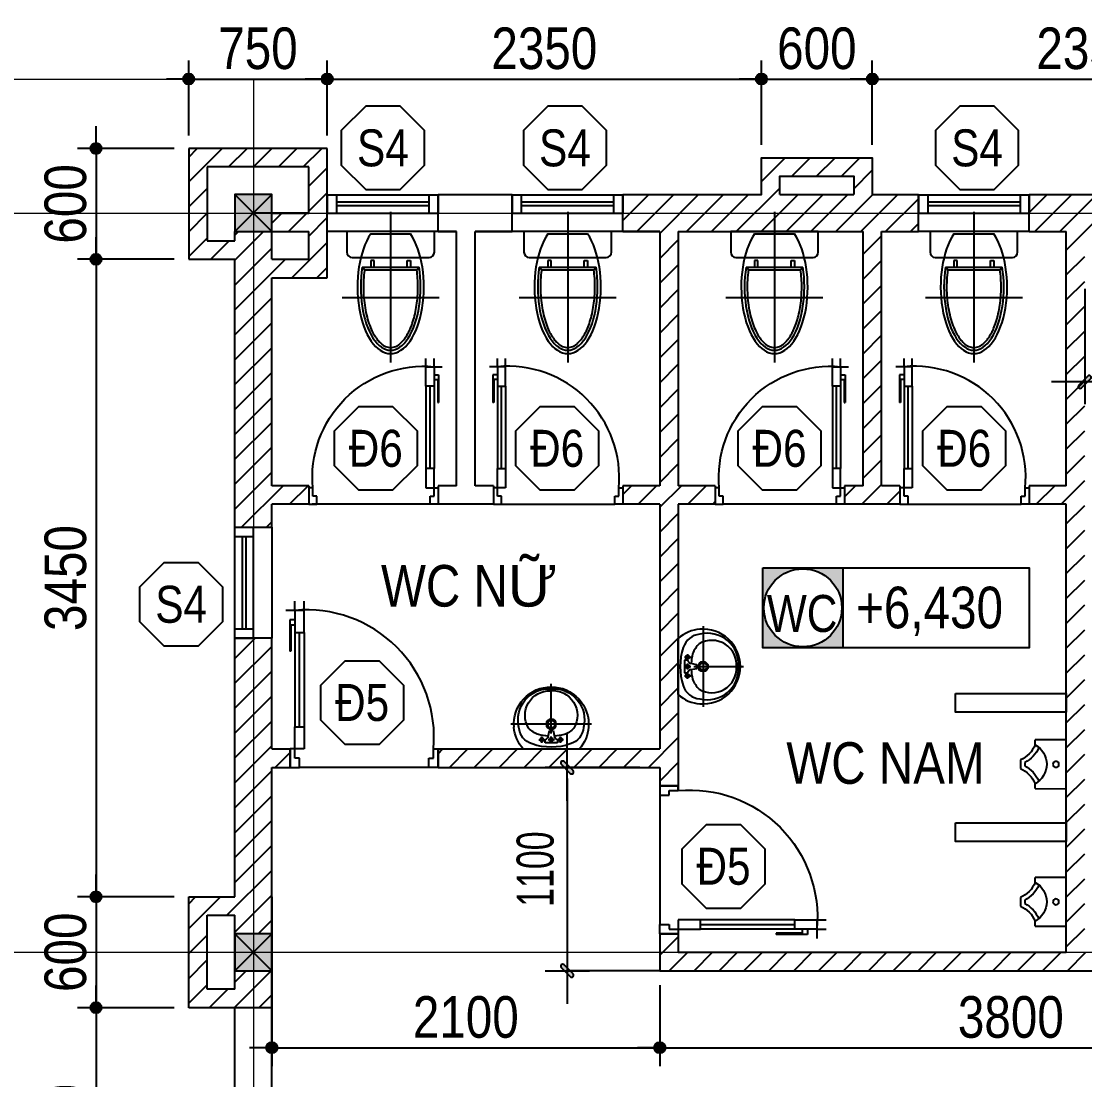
# Model space of a CAD drawing. Header units: millimetres. Extents: x 2916 to 42961, y 1553 to 20294.
# Drawn here: x 6388 to 12144, y 14566 to 20294 of the extents above; entities that cross this region are included whole.
import ezdxf
from ezdxf.enums import TextEntityAlignment as Align

# ---------------------------------------------------------------- set-up
doc = ezdxf.new("R2010")
doc.units = ezdxf.units.MM
doc.linetypes.add('ACAD_ISO10W100', pattern=[18, 12, -3, 0, -3])
for name, color, linetype in [('009', 251, 'Continuous'), ('DIM', 1, 'Continuous'), ('DOOR', 20, 'Continuous'), ('FURN2', 40, 'Continuous'), ('HACTH', 8, 'Continuous'), ('MEDIUM', 2, 'Continuous'), ('TAGS', 60, 'Continuous'), ('TEXT', 7, 'Continuous'), ('TUONG', 131, 'Continuous'), ('vat dung', 44, 'Continuous'), ('WALL', 4, 'Continuous')]:
    doc.layers.add(name, color=color, linetype=linetype)
for name, color, linetype, lineweight in [('16.VATDUNG', 153, 'Continuous', 9), ('NET-THAY', 2, 'Continuous', 13), ('TRUC', 24, 'Continuous', 0)]:
    doc.layers.add(name, color=color, linetype=linetype, lineweight=lineweight)
doc.styles.add('1', font='', dxfattribs={"height": 250})
doc.styles.add('HEL-CONDENSE', font='')
doc.styles.add('KICHTHUOC', font='', dxfattribs={"width": 0.8})
doc.styles.add('VNI-HELVE-CONDENSEN', font='')
doc.styles.get('1').set_extended_font_data('VNI-Helve-Condense')
doc.styles.get('HEL-CONDENSE').set_extended_font_data('VNI-Helve-Condense')
doc.styles.get('KICHTHUOC').set_extended_font_data('VNI-Helve-Condense')
doc.styles.get('VNI-HELVE-CONDENSEN').set_extended_font_data('VNI-Helve-Condense')
doc.dimstyles.new('1-100', dxfattribs={"dimtxt": 200, "dimasz": 60, "dimexe": 0, "dimexo": 0, "dimgap": 70, "dimtad": 1, "dimtoh": 1, "dimdec": 0, "dimzin": 9, "dimdsep": 46, "dimtxsty": 'KICHTHUOC', "dimblk": 'KTHUOC', "dimcen": 15, "dimdle": 150, "dimclrd": 256, "dimclre": 256, "dimclrt": 7, "dimadec": 0, "dimazin": 0, "dimtfac": 1, "dimtdec": 0, "dimtix": 1, "dimtmove": 2, "dimatfit": 3, "dimfxl": 1, "dimtolj": 1, "dimtzin": 1, "dimarcsym": 0})
doc.dimstyles.new('D100', dxfattribs={"dimtxt": 225, "dimasz": 1.2, "dimexe": 100, "dimexo": 0, "dimgap": 50, "dimtad": 1, "dimdec": 0, "dimzin": 13, "dimdsep": 46, "dimtxsty": 'HEL-CONDENSE', "dimblk": 'D50', "dimcen": 0, "dimclrd": 1, "dimclre": 1, "dimclrt": 7, "dimadec": 0, "dimazin": 0, "dimtfac": 1, "dimtdec": 0, "dimtmove": 0, "dimatfit": 3, "dimldrblk": 'D50', "dimfxl": 1, "dimtolj": 1, "dimtzin": 13, "dimarcsym": 0})
pattern_1 = [(45, (-1295360.8, -325890.68), (-67.351921, 67.351921), [])]

# ---------------------------------------------------------------- blocks, each defined once
blk = doc.blocks.new('A$C24795F3F')
at = {"layer": 'DOOR'}
for p, q in [((25, 850), (25, 900)), ((75, 850), (75, 900)), ((25, 850), (-25, 850)), ((75, 850), (25, 850)), ((25, 850), (25, 730)), ((75, 730), (75, 850)), ((25, 799.1), (-3.3, 799.1)), ((-3.3, 799.1), (-3.3, 629.5)), ((25, 770.9), (2.4, 770.9)), ((2.4, 770.9), (2.4, 629.5)), ((25, 799.1), (25, 770.9)), ((25, 752.9), (25, 220)), ((25, 730), (75, 730)), ((75, 730), (75, 220)), ((2.4, 629.5), (-3.3, 629.5)), ((25, 220), (75, 220)), ((25, 100), (25, 220)), ((75, 220), (75, 100)), ((25, 100), (0, 100)), ((0, 100), (0, 0)), ((75, 100), (25, 100)), ((25, 50), (25, 100)), ((775, 50), (775, 100)), ((775, 100), (800, 100)), ((800, 100), (800, 0)), ((0, 0), (50, 0)), ((50, 50), (25, 50)), ((50, 0), (50, 50)), ((750, 0), (750, 50)), ((750, 50), (775, 50)), ((800, 0), (750, 0))]:
    blk.add_line(p, q, dxfattribs=at)
at = {"layer": 'DOOR', "color": 8}
blk.add_line((50, 220), (50, 730), dxfattribs=at)
blk.add_arc((88.6, 163.6), 689.3, 354.70533, 95.29467, dxfattribs=at)
blk = doc.blocks.new('xibet')
at = {"layer": 'vat dung'}
for p, q in [((0, 107.8), (0, -707.8)), ((236.7, 0), (-236.7, 0)), ((-236.7, 0), (-236.7, -112)), ((236.7, -112), (236.7, 0)), ((-108, -12.1), (108, -12.1)), ((-208.7, -140), (208.7, -140)), ((-90, -156.1), (-108, -156.1)), ((-108, -156.1), (-108, -192.1)), ((-90, -192.1), (-90, -156.1)), ((90, -192.1), (90, -156.1)), ((90, -156.1), (108, -156.1)), ((108, -156.1), (108, -192.1)), ((-153.7, -192.1), (153.7, -192.1)), ((-141.3, -206.5), (-153.7, -192.1)), ((-141.3, -206.5), (141.3, -206.5)), ((141.3, -206.5), (153.7, -192.1)), ((262.5, -357.8), (-262.5, -357.8))]:
    blk.add_line(p, q, dxfattribs=at)
for centre, start, end in [((-208.7, -112), 180, 270), ((208.7, -112), 270, 0)]:
    blk.add_arc(centre, 28, start, end, dxfattribs=at)
for major_axis, ratio, start_param, end_param in [((0, -360), 0.5, 3.785094, 8.781277), ((0, -342), 0.473683, 4.391089, 8.175258)]:
    blk.add_ellipse((0, -300.1), major_axis=major_axis, ratio=ratio, start_param=start_param, end_param=end_param, dxfattribs=at)
blk.add_open_spline([(-141.3, -206.5), (-142, -211.4), (-142.6, -216.4), (-145.2, -239.3), (-146.6, -257.6), (-147.8, -294.4), (-147.7, -313), (-146.1, -349.7), (-144.6, -367.9), (-140.1, -403.5), (-137.2, -420.9), (-130, -454.4), (-125.8, -470.5), (-116.2, -500.9), (-110.8, -515.2), (-100.2, -539.1), (-95.1, -549.1), (-84.4, -567.4), (-78.8, -575.7), (-67.3, -590.6), (-61.3, -597.1), (-50.7, -607), (-46, -610.7), (-36.7, -617), (-32, -619.6), (-22.7, -623.7), (-18.1, -625.2), (-8.9, -627.2), (-4.3, -627.7), (4.8, -627.7), (9.3, -627.2), (18.5, -625.1), (23.1, -623.6), (32.4, -619.4), (37.1, -616.8), (46.5, -610.4), (51.1, -606.6), (60.4, -597.9), (65, -593), (74, -582.1), (78.4, -576.1), (87, -563.1), (91.1, -556), (99.1, -541), (102.9, -533), (111.7, -512.7), (116.4, -500), (125, -473.1), (128.8, -458.9), (135.5, -429.5), (138.3, -414.3), (142.9, -383.1), (144.6, -367.1), (146.9, -334.7), (147.6, -318.4), (147.6, -285.6), (147.1, -269.2), (145, -237.3), (143.4, -221.7), (141.3, -206.5)], degree=3, knots=[4.429174, 4.429174, 4.429174, 4.429174, 4.475363, 4.475363, 4.640536, 4.640536, 4.80571, 4.80571, 4.970884, 4.970884, 5.136057, 5.136057, 5.301231, 5.301231, 5.466404, 5.466404, 5.600725, 5.600725, 5.735045, 5.735045, 5.869365, 5.869365, 5.973209, 5.973209, 6.077053, 6.077053, 6.180898, 6.180898, 6.284742, 6.284742, 6.388586, 6.388586, 6.49243, 6.49243, 6.596275, 6.596275, 6.700119, 6.700119, 6.803963, 6.803963, 6.907807, 6.907807, 7.011652, 7.011652, 7.115496, 7.115496, 7.262062, 7.262062, 7.408627, 7.408627, 7.555193, 7.555193, 7.701759, 7.701759, 7.848324, 7.848324, 7.99489, 7.99489, 8.137175, 8.137175, 8.137175, 8.137175], dxfattribs=at)
blk = doc.blocks.new('A$C20DD2EF5')
at = {"layer": 'vat dung'}
for p, q in [((211.6, 265.4), (-166.4, 265.4)), ((-40.4, 223.4), (-40.4, 181.4)), ((-19.4, 202.4), (-19.4, 223.4)), ((-19.4, 223.4), (64.6, 223.4)), ((22.6, 223.4), (22.6, 181.4)), ((64.6, 223.4), (64.6, 202.4)), ((85.6, 223.4), (85.6, 181.4)), ((-61.4, 202.4), (-19.4, 202.4)), ((1.6, 202.4), (43.6, 202.4)), ((10, 139.4), (1.6, 181.4)), ((22.6, 160.4), (22.6, -175.6)), ((43.6, 181.4), (35.2, 139.4)), ((106.5, 202.4), (64.6, 202.4)), ((-250.4, 97.4), (295.6, 97.4)), ((35.2, 139.4), (10, 139.4))]:
    blk.add_line(p, q, dxfattribs=at)
at = {"layer": 'vat dung', "extrusion": (0, 0, -1)}
for centre, major_axis, start_param, end_param in [((7.9, 103.7), (0.1, 237.8), -1.50917, -0.823122), ((-67.7, 108.7), (0, 128.6), -1.484237, -0.303174), ((22.6, -144.1), (0, 396.9), -0.329879, 0.329746), ((118.6, 113.4), (0.2, 122.4), 0.266585, 1.518076), ((37.3, 103.7), (-0.1, 237.8), 0.823103, 1.509151), ((0, 0), (127.4, 127.4), 4.682819, 5.134941), ((22.6, -182.7), (-255.7, 255.7), 0.543834, 0.728979), ((-40.4, 202.4), (8.91, 8.91), 0.785398, 7.068583), ((-26, 174.9), (20, 20), -0.552303, 0.552303), ((22.6, 202.4), (-8.91, 8.91), 2.356194490192184, 8.639379797371769), ((22.6, -182.7), (255.7, 255.7), -0.728979, -0.543834), ((74.1, 171.8), (-22.7, 22.7), 5.801665, 6.764705), ((85.6, 202.4), (8.91, 8.91), 0.785398, 7.068583), ((45.1, 0), (127.4, 127.4), -0.422552, 0.02957), ((21.2, 97), (0, 251.5), 3.136126, 4.797769), ((8.4, 68.2), (0, 210.6), 3.074642, 4.960285), ((13, 38.2), (0, 167.6), 3.055003, 5.246977), ((22.6, 97.4), (23.8, 23.8), 0.785398, 7.068583), ((22.6, 97.4), (-17.8, 17.8), 2.356194490192299, 8.639379797371884), ((36.7, 68.2), (0, 210.6), 1.323748, 3.208662), ((23.9, 97), (0, 251.5), 1.485485, 3.147128), ((32.7, 38.2), (0, 167), 1.033776, 3.172765)]:
    blk.add_ellipse(centre, major_axis=major_axis, ratio=1, start_param=start_param, end_param=end_param, dxfattribs=at)
blk = doc.blocks.new('A$C11573478')
at = {"layer": 'DOOR'}
for p, q in [((-716.3, 109.8), (-716.3, 209.8)), ((-716.3, 209.8), (-116.3, 209.8)), ((-666.3, 109.8), (-666.3, 209.8)), ((-166.3, 109.8), (-166.3, 209.8)), ((-116.3, 109.8), (-116.3, 209.8)), ((-716.3, 109.8), (-116.3, 109.8))]:
    blk.add_line(p, q, dxfattribs=at)
at = {"layer": 'DOOR', "color": 251}
for p, q in [((-166.3, 169.8), (-666.3, 169.8)), ((-166.3, 149.8), (-666.3, 149.8))]:
    blk.add_line(p, q, dxfattribs=at)
blk = doc.blocks.new('KH-CUADI')
at = {"layer": 'TAGS'}
blk.add_lwpolyline([(-124.3, 300), (-300, 124.3), (-300, -124.3), (-124.3, -300), (124.3, -300), (300, -124.3), (300, 124.3), (124.3, 300)], close=True, dxfattribs=at)
at = {"layer": 'TAGS', "style": 'VNI-HELVE-CONDENSEN'}
blk.add_attdef('D', text='', height=300, dxfattribs=at).set_placement((0, 0), align=Align.MIDDLE)
blk = doc.blocks.new('A$C225A2996')
at = {"layer": 'WALL'}
blk.add_hatch(color=4, dxfattribs=at).paths.add_polyline_path([(531.4, 81.6), (731.4, 81.6), (731.4, 281.6), (531.4, 281.6)])
at = {"layer": 'WALL', "color": 4}
for p, q in [((531.4, 281.6), (731.4, 81.6)), ((531.4, 81.6), (731.4, 281.6))]:
    blk.add_line(p, q, dxfattribs=at)
blk.add_lwpolyline([(531.4, 81.6), (731.4, 81.6), (731.4, 281.6), (531.4, 281.6)], close=True, dxfattribs=at)
blk = doc.blocks.new('FSD')
at = {"layer": 'vat dung'}
for p, q in [((2608519.3, -978698.5), (2608729.3, -978698.5)), ((2608519.3, -978698.5), (2608519.3, -978731.9)), ((2608729.3, -978698.5), (2608729.3, -979028.5)), ((2608419.3, -978892.9), (2608419.3, -978834.1)), ((2608449.3, -978874.1), (2608449.3, -978852.8)), ((2608519.3, -978995), (2608519.3, -979028.5)), ((2608729.3, -979028.5), (2608519.3, -979028.5))]:
    blk.add_line(p, q, dxfattribs=at)
blk.add_circle((2608660, -978863.5), 20, dxfattribs=at)
for centre, radius, start, end in [((2608345.4, -978661.7), 187.5, 293.20118, 337.99756), ((2608345.4, -978661.7), 217.5, 298.52455, 336.27693), ((2608448.1, -978863.5), 149.6, 298.45297, 61.54703), ((2608345.4, -979065.2), 187.5, 22.00244, 66.79882), ((2608345.4, -979065.2), 217.5, 23.72307, 61.47545)]:
    blk.add_arc(centre, radius, start, end, dxfattribs=at)
blk = doc.blocks.new('D50')
at = {"layer": 'DIM'}
blk.add_hatch(color=256, dxfattribs=at).paths.add_polyline_path([(25, 0, 1), (-25, 0, 1)])
blk.add_line((25, 0), (100, 0), dxfattribs=at)
blk.add_circle((0, 0), 25, dxfattribs=at)
blk = doc.blocks.new('*D336')
at = {"layer": 'DEFPOINTS', "color": 0, "linetype": 'Continuous', "transparency": 16777216}
for p in [(7744.4, 15078), (9844.4, 15078), (9844.4, 14738.8)]:
    blk.add_point(p, dxfattribs=at)
at = {"layer": 'DIM', "color": 1, "linetype": 'Continuous', "lineweight": -2, "transparency": 16777216}
for p, q in [((7744.4, 15078), (7744.4, 14638.8)), ((9844.4, 15078), (9844.4, 14638.8)), ((7745.6, 14738.8), (9843.2, 14738.8))]:
    blk.add_line(p, q, dxfattribs=at)
at = {"layer": 'DIM', "color": 1, "linetype": 'Continuous', "lineweight": -2, "transparency": 16777216, "xscale": 1.199999999999999, "yscale": 1.199999999999999, "zscale": 1.199999999999999, "rotation": 180}
blk.add_blockref('D50', (7744.4, 14738.8), dxfattribs=at)
at = {"layer": 'DIM', "color": 1, "linetype": 'Continuous', "lineweight": -2, "transparency": 16777216, "xscale": 1.199999999999999, "yscale": 1.199999999999999, "zscale": 1.199999999999999}
blk.add_blockref('D50', (9844.4, 14738.8), dxfattribs=at)
at = {"layer": 'DIM', "color": 7, "linetype": 'Continuous', "transparency": 16777216, "insert": (8794.4, 14903.7), "char_height": 225, "attachment_point": 5, "style": 'HEL-CONDENSE'}
blk.add_mtext('\\A1;2100', dxfattribs=at)
blk = doc.blocks.new('*D337')
at = {"layer": 'DEFPOINTS', "color": 0, "linetype": 'Continuous', "transparency": 16777216}
for p in [(9844.4, 15078), (13644.4, 15078), (13644.4, 14738.8)]:
    blk.add_point(p, dxfattribs=at)
at = {"layer": 'DIM', "color": 1, "linetype": 'Continuous', "lineweight": -2, "transparency": 16777216}
for p, q in [((9844.4, 15078), (9844.4, 14638.8)), ((13644.4, 15078), (13644.4, 14638.8)), ((9845.6, 14738.8), (13643.2, 14738.8))]:
    blk.add_line(p, q, dxfattribs=at)
at = {"layer": 'DIM', "color": 1, "linetype": 'Continuous', "lineweight": -2, "transparency": 16777216, "xscale": 1.199999999999999, "yscale": 1.199999999999999, "zscale": 1.199999999999999, "rotation": 180}
blk.add_blockref('D50', (9844.4, 14738.8), dxfattribs=at)
at = {"layer": 'DIM', "color": 1, "linetype": 'Continuous', "lineweight": -2, "transparency": 16777216, "xscale": 1.199999999999999, "yscale": 1.199999999999999, "zscale": 1.199999999999999}
blk.add_blockref('D50', (13644.4, 14738.8), dxfattribs=at)
at = {"layer": 'DIM', "color": 7, "linetype": 'Continuous', "transparency": 16777216, "insert": (11744.4, 14903.7), "char_height": 225, "attachment_point": 5, "style": 'HEL-CONDENSE'}
blk.add_mtext('\\A1;3800', dxfattribs=at)
blk = doc.blocks.new('*D356')
at = {"layer": 'DEFPOINTS', "color": 0, "transparency": 16777216}
for p in [(7216.6, 19605.5), (6793.1, 19005.5), (7216.6, 19005.5)]:
    blk.add_point(p, dxfattribs=at)
at = {"layer": 'DIM', "color": 1, "lineweight": -2, "transparency": 16777216}
for p, q in [((7216.6, 19605.5), (6693.1, 19605.5)), ((6793.1, 19604.3), (6793.1, 19006.7)), ((7216.6, 19005.5), (6693.1, 19005.5))]:
    blk.add_line(p, q, dxfattribs=at)
at = {"layer": 'DIM', "color": 1, "lineweight": -2, "transparency": 16777216, "xscale": 1.199999999999999, "yscale": 1.199999999999999, "zscale": 1.199999999999999}
for p, rotation in [((6793.1, 19605.5), 90), ((6793.1, 19005.5), 270)]:
    blk.add_blockref('D50', p, dxfattribs=dict(at, rotation=rotation))
at = {"layer": 'DIM', "color": 7, "transparency": 16777216, "insert": (6628.2, 19305.5), "char_height": 225, "attachment_point": 5, "rotation": 90, "style": 'HEL-CONDENSE'}
blk.add_mtext('\\A1;600', dxfattribs=at)
blk = doc.blocks.new('*D357')
at = {"layer": 'DEFPOINTS', "color": 0, "transparency": 16777216}
for p in [(7216.6, 19005.5), (6793.1, 15555.5), (7216.6, 15555.5)]:
    blk.add_point(p, dxfattribs=at)
at = {"layer": 'DIM', "color": 1, "lineweight": -2, "transparency": 16777216}
for p, q in [((7216.6, 19005.5), (6693.1, 19005.5)), ((6793.1, 19004.3), (6793.1, 15556.7)), ((7216.6, 15555.5), (6693.1, 15555.5))]:
    blk.add_line(p, q, dxfattribs=at)
at = {"layer": 'DIM', "color": 1, "lineweight": -2, "transparency": 16777216, "xscale": 1.199999999999999, "yscale": 1.199999999999999, "zscale": 1.199999999999999}
for p, rotation in [((6793.1, 19005.5), 90), ((6793.1, 15555.5), 270)]:
    blk.add_blockref('D50', p, dxfattribs=dict(at, rotation=rotation))
at = {"layer": 'DIM', "color": 7, "transparency": 16777216, "insert": (6628.2, 17280.5), "char_height": 225, "attachment_point": 5, "rotation": 90, "style": 'HEL-CONDENSE'}
blk.add_mtext('\\A1;3450', dxfattribs=at)
blk = doc.blocks.new('*D358')
at = {"layer": 'DEFPOINTS', "color": 0, "transparency": 16777216}
for p in [(7216.6, 15555.5), (6793.1, 14955.5), (7216.6, 14955.5)]:
    blk.add_point(p, dxfattribs=at)
at = {"layer": 'DIM', "color": 1, "lineweight": -2, "transparency": 16777216}
for p, q in [((7216.6, 15555.5), (6693.1, 15555.5)), ((6793.1, 15554.3), (6793.1, 14956.7)), ((7216.6, 14955.5), (6693.1, 14955.5))]:
    blk.add_line(p, q, dxfattribs=at)
at = {"layer": 'DIM', "color": 1, "lineweight": -2, "transparency": 16777216, "xscale": 1.199999999999999, "yscale": 1.199999999999999, "zscale": 1.199999999999999}
for p, rotation in [((6793.1, 15555.5), 90), ((6793.1, 14955.5), 270)]:
    blk.add_blockref('D50', p, dxfattribs=dict(at, rotation=rotation))
at = {"layer": 'DIM', "color": 7, "transparency": 16777216, "insert": (6628.2, 15255.5), "char_height": 225, "attachment_point": 5, "rotation": 90, "style": 'HEL-CONDENSE'}
blk.add_mtext('\\A1;600', dxfattribs=at)
blk = doc.blocks.new('*D359')
at = {"layer": 'DEFPOINTS', "color": 0, "transparency": 16777216}
for p in [(7216.6, 14955.5), (6793.1, 13555.5), (7225.8, 13555.5)]:
    blk.add_point(p, dxfattribs=at)
at = {"layer": 'DIM', "color": 1, "lineweight": -2, "transparency": 16777216}
for p, q in [((7216.6, 14955.5), (6693.1, 14955.5)), ((6793.1, 14954.3), (6793.1, 13556.7)), ((7225.8, 13555.5), (6693.1, 13555.5))]:
    blk.add_line(p, q, dxfattribs=at)
at = {"layer": 'DIM', "color": 1, "lineweight": -2, "transparency": 16777216, "xscale": 1.199999999999999, "yscale": 1.199999999999999, "zscale": 1.199999999999999}
for p, rotation in [((6793.1, 14955.5), 90), ((6793.1, 13555.5), 270)]:
    blk.add_blockref('D50', p, dxfattribs=dict(at, rotation=rotation))
at = {"layer": 'DIM', "color": 7, "transparency": 16777216, "insert": (6628.2, 14255.5), "char_height": 225, "attachment_point": 5, "rotation": 90, "style": 'HEL-CONDENSE'}
blk.add_mtext('\\A1;1400', dxfattribs=at)
blk = doc.blocks.new('*D369')
at = {"layer": 'DEFPOINTS', "color": 0, "transparency": 16777216}
for p in [(8044.4, 19981.3), (7294.4, 19675.9), (8044.4, 19675.9)]:
    blk.add_point(p, dxfattribs=at)
at = {"layer": 'DIM', "color": 1, "lineweight": -2, "transparency": 16777216}
for p, q in [((7294.4, 19675.9), (7294.4, 20081.3)), ((8044.4, 19675.9), (8044.4, 20081.3)), ((7295.6, 19981.3), (8043.2, 19981.3))]:
    blk.add_line(p, q, dxfattribs=at)
at = {"layer": 'DIM', "color": 1, "lineweight": -2, "transparency": 16777216, "xscale": 1.199999999999999, "yscale": 1.199999999999999, "zscale": 1.199999999999999, "rotation": 180}
blk.add_blockref('D50', (7294.4, 19981.3), dxfattribs=at)
at = {"layer": 'DIM', "color": 1, "lineweight": -2, "transparency": 16777216, "xscale": 1.199999999999999, "yscale": 1.199999999999999, "zscale": 1.199999999999999}
blk.add_blockref('D50', (8044.4, 19981.3), dxfattribs=at)
at = {"layer": 'DIM', "color": 7, "transparency": 16777216, "insert": (7669.4, 20146.2), "char_height": 225, "attachment_point": 5, "style": 'HEL-CONDENSE'}
blk.add_mtext('\\A1;750', dxfattribs=at)
blk = doc.blocks.new('*D370')
at = {"layer": 'DEFPOINTS', "color": 0, "transparency": 16777216}
for p in [(10394.4, 19981.3), (8044.4, 19675.9), (10394.4, 19625.9)]:
    blk.add_point(p, dxfattribs=at)
at = {"layer": 'DIM', "color": 1, "lineweight": -2, "transparency": 16777216}
for p, q in [((8044.4, 19675.9), (8044.4, 20081.3)), ((10394.4, 19625.9), (10394.4, 20081.3)), ((8045.6, 19981.3), (10393.2, 19981.3))]:
    blk.add_line(p, q, dxfattribs=at)
at = {"layer": 'DIM', "color": 1, "lineweight": -2, "transparency": 16777216, "xscale": 1.199999999999999, "yscale": 1.199999999999999, "zscale": 1.199999999999999, "rotation": 180}
blk.add_blockref('D50', (8044.4, 19981.3), dxfattribs=at)
at = {"layer": 'DIM', "color": 1, "lineweight": -2, "transparency": 16777216, "xscale": 1.199999999999999, "yscale": 1.199999999999999, "zscale": 1.199999999999999}
blk.add_blockref('D50', (10394.4, 19981.3), dxfattribs=at)
at = {"layer": 'DIM', "color": 7, "transparency": 16777216, "insert": (9219.4, 20146.2), "char_height": 225, "attachment_point": 5, "style": 'HEL-CONDENSE'}
blk.add_mtext('\\A1;2350', dxfattribs=at)
blk = doc.blocks.new('*D371')
at = {"layer": 'DEFPOINTS', "color": 0, "transparency": 16777216}
for p in [(10994.4, 19981.3), (10394.4, 19625.9), (10994.4, 19625.9)]:
    blk.add_point(p, dxfattribs=at)
at = {"layer": 'DIM', "color": 1, "lineweight": -2, "transparency": 16777216}
for p, q in [((10394.4, 19625.9), (10394.4, 20081.3)), ((10994.4, 19625.9), (10994.4, 20081.3)), ((10395.6, 19981.3), (10993.2, 19981.3))]:
    blk.add_line(p, q, dxfattribs=at)
at = {"layer": 'DIM', "color": 1, "lineweight": -2, "transparency": 16777216, "xscale": 1.199999999999999, "yscale": 1.199999999999999, "zscale": 1.199999999999999, "rotation": 180}
blk.add_blockref('D50', (10394.4, 19981.3), dxfattribs=at)
at = {"layer": 'DIM', "color": 1, "lineweight": -2, "transparency": 16777216, "xscale": 1.199999999999999, "yscale": 1.199999999999999, "zscale": 1.199999999999999}
blk.add_blockref('D50', (10994.4, 19981.3), dxfattribs=at)
at = {"layer": 'DIM', "color": 7, "transparency": 16777216, "insert": (10694.4, 20146.2), "char_height": 225, "attachment_point": 5, "style": 'HEL-CONDENSE'}
blk.add_mtext('\\A1;600', dxfattribs=at)
blk = doc.blocks.new('*D372')
at = {"layer": 'DEFPOINTS', "color": 0, "transparency": 16777216}
for p in [(13344.4, 19981.3), (10994.4, 19625.9), (13344.4, 19625.9)]:
    blk.add_point(p, dxfattribs=at)
at = {"layer": 'DIM', "color": 1, "lineweight": -2, "transparency": 16777216}
for p, q in [((10994.4, 19625.9), (10994.4, 20081.3)), ((13344.4, 19625.9), (13344.4, 20081.3)), ((10995.6, 19981.3), (13343.2, 19981.3))]:
    blk.add_line(p, q, dxfattribs=at)
at = {"layer": 'DIM', "color": 1, "lineweight": -2, "transparency": 16777216, "xscale": 1.199999999999999, "yscale": 1.199999999999999, "zscale": 1.199999999999999, "rotation": 180}
blk.add_blockref('D50', (10994.4, 19981.3), dxfattribs=at)
at = {"layer": 'DIM', "color": 1, "lineweight": -2, "transparency": 16777216, "xscale": 1.199999999999999, "yscale": 1.199999999999999, "zscale": 1.199999999999999}
blk.add_blockref('D50', (13344.4, 19981.3), dxfattribs=at)
at = {"layer": 'DIM', "color": 7, "transparency": 16777216, "insert": (12169.4, 20146.2), "char_height": 225, "attachment_point": 5, "style": 'HEL-CONDENSE'}
blk.add_mtext('\\A1;2350', dxfattribs=at)
blk = doc.blocks.new('A$C27B14CF0')
at = {"layer": 'TAGS', "ltscale": 1000}
h = blk.add_hatch(color=8, dxfattribs=at)
h.paths.add_polyline_path([(249.9, 243.1), (-182.1, 243.1), (-182.1, -188.9), (249.9, -188.9)])
h.paths.add_polyline_path([(244.9, 27.1, -1), (-177.1, 27.1, -1)], flags=16)
blk.add_line((249.9, 243.1), (249.9, -188.9), dxfattribs=at)
blk.add_lwpolyline([(-182.1, 243.1), (1257.9, 243.1), (1257.9, -188.9), (-182.1, -188.9)], close=True, dxfattribs=at)
blk.add_circle((33.9, 27.1), 211, dxfattribs=at)
at = {"layer": 'TAGS', "ltscale": 1000, "style": 'VNI-HELVE-CONDENSEN'}
for p in [(-44.3, -83.7), (379.3, -83.7)]:
    blk.add_attdef('S', p, '', height=225, dxfattribs=at)
blk = doc.blocks.new('KTHUOC')
at = {"ltscale": 50}
h = blk.add_hatch(color=256, dxfattribs=at)
edge = h.paths.add_edge_path()
edge.add_line((0.283, 0.53), (-0.53, -0.283))
edge.add_arc((-0.407, -0.407), 0.175, 135, 225)
edge.add_arc((-0.407, -0.407), 0.175, 225, 315)
edge.add_line((-0.283, -0.53), (0.53, 0.283))
edge.add_arc((0.407, 0.407), 0.175, 315, 405)
edge.add_arc((0.407, 0.407), 0.175, 45, 135)
for p, q in [((0, -2), (0, 2)), ((-3, 0), (3, 0))]:
    blk.add_line(p, q)
blk.add_lwpolyline([(0.283, 0.53), (-0.53, -0.283, 0.414214), (-0.53, -0.53), (-0.53, -0.53, 0.414214), (-0.283, -0.53), (0.53, 0.283, 0.414214), (0.53, 0.53), (0.53, 0.53, 0.414214)], format="xyb", close=True)
blk = doc.blocks.new('*D273')
at = {"layer": '009', "lineweight": -2, "transparency": 16777216}
for p, q in [((12144.4, 18846.5), (12144.4, 18342)), ((16544.4, 18846.5), (16544.4, 18342)), ((12204.4, 18342), (16484.4, 18342))]:
    blk.add_line(p, q, dxfattribs=at)
at = {"layer": 'DEFPOINTS', "color": 0, "transparency": 16777216}
for p in [(12144.4, 18846.5), (16544.4, 18846.5), (16544.4, 18342)]:
    blk.add_point(p, dxfattribs=at)
at = {"layer": '009', "lineweight": -2, "transparency": 16777216, "xscale": 60, "yscale": 60, "zscale": 60, "rotation": 180}
blk.add_blockref('KTHUOC', (12144.4, 18342), dxfattribs=at)
at = {"layer": '009', "lineweight": -2, "transparency": 16777216, "xscale": 60, "yscale": 60, "zscale": 60}
blk.add_blockref('KTHUOC', (16544.4, 18342), dxfattribs=at)
at = {"layer": '009', "color": 7, "transparency": 16777216, "insert": (14344.4, 18514.1), "char_height": 200, "attachment_point": 5, "style": 'KICHTHUOC'}
blk.add_mtext('\\A1;4400', dxfattribs=at)
blk = doc.blocks.new('*D277')
at = {"layer": '009', "lineweight": -2, "transparency": 16777216}
for p, q in [((9735.4, 16255.5), (9343, 16255.5)), ((9343, 16195.5), (9343, 15215.5)), ((9844.4, 15155.5), (9343, 15155.5))]:
    blk.add_line(p, q, dxfattribs=at)
at = {"layer": 'DEFPOINTS', "color": 0, "transparency": 16777216}
for p in [(9735.4, 16255.5), (9343, 15155.5), (9844.4, 15155.5)]:
    blk.add_point(p, dxfattribs=at)
at = {"layer": '009', "lineweight": -2, "transparency": 16777216, "xscale": 60, "yscale": 60, "zscale": 60}
for p, rotation in [((9343, 16255.5), 90), ((9343, 15155.5), 270)]:
    blk.add_blockref('KTHUOC', p, dxfattribs=dict(at, rotation=rotation))
at = {"layer": '009', "color": 7, "transparency": 16777216, "insert": (9170.9, 15705.5), "char_height": 200, "attachment_point": 5, "rotation": 90, "style": 'KICHTHUOC'}
blk.add_mtext('\\A1;1100', dxfattribs=at)

msp = doc.modelspace()

# ---------------------------------------------------------------- hatches: boundary and pattern name
at = {"layer": '009'}
h = msp.add_hatch(dxfattribs=at)
h.set_pattern_fill('ANSI31', color=256, scale=30, style=0)
h.set_pattern_definition(pattern_1)
h.paths.add_polyline_path([(16544.4, 19355.5), (16444.4, 19355.5), (16444.4, 19455.5), (16844.4, 19455.5), (16844.4, 19355.5), (16744.4, 19355.5), (16744.4, 19155.5), (17444.4, 19155.5), (17444.4, 19355.5), (16944.4, 19355.5), (16944.4, 19555.5), (16344.4, 19555.5), (16344.4, 19355.5), (15844.4, 19355.5), (15844.4, 19155.5), (16544.4, 19155.5)])
h.paths.add_polyline_path([(13544.4, 19355.5), (13444.4, 19355.5), (13444.4, 19455.5), (13844.4, 19455.5), (13844.4, 19355.5), (13744.4, 19355.5), (13744.4, 19155.5), (14444.4, 19155.5), (14444.4, 19355.5), (13944.4, 19355.5), (13944.4, 19555.5), (13344.4, 19555.5), (13344.4, 19355.5), (11844.4, 19355.5), (11844.4, 19255.5), (11844.4, 19155.5), (12044.4, 19155.5), (12044.4, 17780.5), (11844.4, 17780.5), (11844.4, 17680.5), (12044.4, 17680.5), (12044.4, 15255.5), (9944.4, 15255.5), (9944.4, 15355.5), (9844.4, 15355.5), (9844.4, 15155.5), (12044.4, 15155.5), (13544.4, 15155.5), (13544.4, 15255.5), (12144.4, 15255.5), (12144.4, 19155.5), (13544.4, 19155.5)])
h.paths.add_polyline_path([(11244.4, 19355.5), (10994.4, 19355.5), (10994.4, 19555.5), (10394.4, 19555.5), (10394.4, 19355.5), (9644.4, 19355.5), (9644.4, 19255.5), (9644.4, 19155.5), (9844.4, 19155.5), (9844.4, 17780.5), (9644.4, 17780.5), (9644.4, 17680.5), (9844.4, 17680.5), (9844.4, 16355.5), (8644.4, 16355.5), (8644.4, 16255.5), (9844.4, 16255.5), (9844.4, 16155.5), (9944.4, 16155.5), (9944.4, 17680.5), (10144.4, 17680.5), (10144.4, 17768), (10144.4, 17780.5), (9944.4, 17780.5), (9944.4, 19155.5), (10169.4, 19155.5), (10944.4, 19155.5), (10944.4, 17780.5), (10844.4, 17780.5), (10844.4, 17680.5), (11144.4, 17680.5), (11144.4, 17768), (11144.4, 17780.5), (11044.4, 17780.5), (11044.4, 19155.5), (11244.4, 19155.5)])
h.paths.add_polyline_path([(10894.4, 19355.5), (10794.4, 19355.5), (10494.4, 19355.5), (10494.4, 19455.5), (10894.4, 19455.5)], flags=16)
h.paths.add_polyline_path([(8044.4, 19155.5), (8044.4, 19605.5), (7294.4, 19605.5), (7294.4, 19005.5), (7544.4, 19005.5), (7544.4, 17555.5), (7744.4, 17555.5), (7744.4, 17680.5), (7944.4, 17680.5), (7944.4, 17768), (7944.4, 17780.5), (7744.4, 17780.5), (7744.4, 18905.5), (8044.4, 18905.5)])
h.paths.add_polyline_path([(7744.4, 19005.5), (7744.4, 19155.5), (7544.4, 19155.5), (7544.4, 19130.5), (7544.4, 19105.5), (7394.4, 19105.5), (7394.4, 19505.5), (7944.4, 19505.5), (7944.4, 19255.5), (7744.4, 19255.5), (7744.4, 19155.5), (7944.4, 19155.5), (7944.4, 19005.5)], flags=16)
h.paths.add_polyline_path([(15544.4, 15255.5), (13744.4, 15255.5), (13744.4, 15155.5), (15544.4, 15155.5)])
h.paths.add_polyline_path([(16644.4, 19155.5), (16544.4, 19155.5), (16544.4, 15355.5), (16644.4, 15355.5)])
h = msp.add_hatch(dxfattribs=at)
h.set_pattern_fill('ANSI31', color=256, scale=30, style=0)
h.set_pattern_definition(pattern_1)
h.paths.add_polyline_path([(12144.4, 13355.5), (7744.4, 13355.5), (7744.4, 13255.5), (12144.4, 13255.5)])
h.paths.add_polyline_path([(13644.4, 13155.5), (13544.4, 13155.5), (13544.4, 9355.5), (13644.4, 9355.5)])
h.paths.add_polyline_path([(15544.4, 13355.5), (13744.4, 13355.5), (13744.4, 13255.5), (15544.4, 13255.5)])
h.paths.add_polyline_path([(16744.4, 13155.5), (16644.4, 13155.5), (16644.4, 9355.5), (16744.4, 9355.5)])
h.paths.add_polyline_path([(20744.4, 13355.5), (16744.4, 13355.5), (16744.4, 13255.5), (17544.4, 13255.5), (20744.4, 13255.5)])
h.paths.add_polyline_path([(16544.4, 9355.5), (15844.4, 9355.5), (15844.4, 9155.5), (16344.4, 9155.5), (16344.4, 8955.5), (16944.4, 8955.5), (16944.4, 9155.5), (17444.4, 9155.5), (17444.4, 9355.5), (16744.4, 9355.5), (16744.4, 9255.5), (16744.4, 9155.5), (16844.4, 9155.5), (16844.4, 9055.5), (16444.4, 9055.5), (16444.4, 9155.5), (16544.4, 9155.5)])
h.paths.add_polyline_path([(14444.4, 9355.5), (13744.4, 9355.5), (13744.4, 9155.5), (14444.4, 9155.5)])
h.paths.add_polyline_path([(13744.4, 9155.5), (13544.4, 9155.5), (13544.4, 8455.5), (13744.4, 8455.5)])
h.paths.add_polyline_path([(13544.4, 5355.5), (12844.4, 5355.5), (12844.4, 5155.5), (13344.4, 5155.5), (13344.4, 4905.5), (13944.4, 4905.5), (13944.4, 5505.5), (13744.4, 5505.5), (13744.4, 6055.5), (13544.4, 6055.5), (13544.4, 5355.5), (13744.4, 5355.5), (13744.4, 5405.5), (13844.4, 5405.5), (13844.4, 5005.5), (13444.4, 5005.5), (13444.4, 5155.5), (13544.4, 5155.5)])
h.paths.add_polyline_path([(11444.4, 5355.5), (9944.4, 5355.5), (9944.4, 5155.5), (10394.4, 5155.5), (10394.4, 4955.5), (10994.4, 4955.5), (10994.4, 5155.5), (11444.4, 5155.5)])
h.paths.add_polyline_path([(10894.4, 5155.5), (10894.4, 5055.5), (10494.4, 5055.5), (10494.4, 5155.5)], flags=17)
h.paths.add_polyline_path([(7744.4, 6055.5), (7544.4, 6055.5), (7544.4, 5505.5), (7294.4, 5505.5), (7294.4, 4905.5), (7544.4, 4905.5), (8044.4, 4905.5), (8044.4, 5155.5), (8544.4, 5155.5), (8544.4, 5355.5), (8044.4, 5355.5), (7744.4, 5355.5), (7744.4, 5255.5), (7944.4, 5255.5), (7944.4, 5005.5), (7644.4, 5005.5), (7394.4, 5005.5), (7394.4, 5405.5), (7544.4, 5405.5), (7544.4, 5355.5), (7744.4, 5355.5)])
h.paths.add_polyline_path([(7744.4, 9155.5), (7544.4, 9155.5), (7544.4, 9055.5), (7394.4, 9055.5), (7394.4, 9455.5), (7544.4, 9455.5), (7544.4, 9355.5), (7744.4, 9355.5), (7744.4, 10055.5), (7544.4, 10055.5), (7544.4, 9555.5), (7294.4, 9555.5), (7294.4, 8955.5), (7544.4, 8955.5), (7544.4, 8455.5), (7744.4, 8455.5)])
h.paths.add_polyline_path([(7744.4, 13155.5), (7544.4, 13155.5), (7544.4, 13055.5), (7394.4, 13055.5), (7394.4, 13455.5), (7544.4, 13455.5), (7544.4, 13355.5), (7744.4, 13355.5), (7744.4, 13555.5), (7544.4, 13555.5), (7294.4, 13555.5), (7294.4, 12955.5), (7544.4, 12955.5), (7544.4, 12455.5), (7744.4, 12455.5)])
h.paths.add_polyline_path([(7744.4, 16255.5), (7844.4, 16255.5), (7844.4, 16355.5), (7744.4, 16355.5), (7744.4, 16955.5), (7544.4, 16955.5), (7544.4, 15555.5), (7294.4, 15555.5), (7294.4, 14955.5), (7544.4, 14955.5), (7744.4, 14955.5), (7744.4, 15155.5), (7544.4, 15155.5), (7544.4, 15055.5), (7394.4, 15055.5), (7394.4, 15455.5), (7544.4, 15455.5), (7544.4, 15355.5), (7744.4, 15355.5), (7744.4, 15555.5)])

# ---------------------------------------------------------------- linework, layer by layer
at = {"layer": 'DOOR'}
for p, q in [((8594.4, 16255.5), (7894.4, 16255.5)), ((9844.4, 16105.5), (9844.4, 15405.5))]:
    msp.add_line(p, q, dxfattribs=at)
at = {"layer": 'HACTH'}
for p, q in [((8600.6, 17680.5), (7963.1, 17680.5)), ((8988.1, 17680.5), (9600.6, 17680.5)), ((10800.6, 17680.5), (10188.1, 17680.5)), ((11188.1, 17680.5), (11800.6, 17680.5))]:
    msp.add_line(p, q, dxfattribs=at)
at = {"layer": 'MEDIUM'}
for p, q in [((7544.4, 13555.5), (7544.4, 14955.5)), ((7744.4, 13555.5), (7744.4, 14955.5))]:
    msp.add_line(p, q, dxfattribs=at)
at = {"layer": 'NET-THAY', "linetype": 'ByBlock', "lineweight": -2}
for p, q in [((8644.4, 19155.5), (8044.4, 19155.5)), ((9644.4, 19155.5), (9044.4, 19155.5)), ((11844.4, 19155.5), (11244.4, 19155.5)), ((7744.4, 17555.5), (7744.4, 16955.5))]:
    msp.add_line(p, q, dxfattribs=at)
for points in [[(11444.4, 16655.5), (12044.4, 16655.5), (12044.4, 16555.5), (11444.4, 16555.5)], [(11444.4, 15955.5), (12044.4, 15955.5), (12044.4, 15855.5), (11444.4, 15855.5)]]:
    msp.add_lwpolyline(points, close=True, dxfattribs=at)
at = {"layer": 'TRUC', "linetype": 'ACAD_ISO10W100', "ltscale": 0.2}
msp.add_lwpolyline([(5190.4, 19981.3), (42960.7, 19981.3), (42960.7, 3555.5), (5190.4, 3555.5)], close=True, dxfattribs=at)
for points in [[(7644.4, 19981.3), (7644.4, 3555.5)], [(5190.4, 19255.5), (42960.7, 19255.5)], [(5190.4, 15255.5), (42960.7, 15255.5)]]:
    msp.add_lwpolyline(points, dxfattribs=at)
at = {"layer": 'TUONG', "color": 4}
for p, q in [((8044.4, 19605.5), (7294.4, 19605.5)), ((7294.4, 19605.5), (7294.4, 19005.5)), ((8044.4, 19155.5), (8044.4, 19605.5)), ((7944.4, 19505.5), (7394.4, 19505.5)), ((7394.4, 19505.5), (7394.4, 19105.5)), ((7944.4, 19255.5), (7944.4, 19505.5)), ((7744.4, 19255.5), (7944.4, 19255.5)), ((7744.4, 19155.5), (7944.4, 19155.5)), ((7394.4, 19105.5), (7544.4, 19105.5)), ((7294.4, 19005.5), (7544.4, 19005.5)), ((7744.4, 19005.5), (7944.4, 19005.5)), ((7744.4, 18905.5), (8044.4, 18905.5))]:
    msp.add_line(p, q, dxfattribs=at)
at = {"layer": 'TUONG'}
for p, q in [((8044.4, 19155.5), (8044.4, 19355.5)), ((8644.4, 19155.5), (8644.4, 19355.5)), ((9044.4, 19155.5), (9044.4, 19355.5)), ((9644.4, 19155.5), (9644.4, 19355.5)), ((11244.4, 19155.5), (11244.4, 19355.5)), ((11844.4, 19155.5), (11844.4, 19355.5)), ((7944.4, 19255.5), (7644.4, 19255.5)), ((7744.4, 19005.5), (7744.4, 19255.5)), ((7544.4, 19130.5), (7544.4, 19155.5)), ((7544.4, 19105.5), (7544.4, 19130.5)), ((7744.4, 19005.5), (7744.4, 19155.5)), ((7744.4, 19005.5), (7744.4, 19155.5)), ((7944.4, 19005.5), (7944.4, 19155.5)), ((8044.4, 18905.5), (8044.4, 19155.5)), ((8744.4, 17780.5), (8744.4, 19155.5)), ((8744.4, 17780.5), (8744.4, 19155.5)), ((8844.4, 17780.5), (8844.4, 19155.5)), ((8844.4, 17780.5), (8844.4, 19155.5)), ((10944.4, 17780.5), (10944.4, 19155.5)), ((10944.4, 17780.5), (10944.4, 19155.5)), ((11044.4, 17780.5), (11044.4, 19155.5)), ((11044.4, 17780.5), (11044.4, 19155.5)), ((12044.4, 17780.5), (12044.4, 19155.5)), ((7544.4, 17555.5), (7544.4, 19005.5)), ((7744.4, 17780.5), (7744.4, 18905.5)), ((7744.4, 17780.5), (7744.4, 18905.5)), ((7744.4, 17780.5), (7744.4, 18905.5)), ((7944.4, 17780.5), (7744.4, 17780.5)), ((7944.4, 17780.5), (7744.4, 17780.5)), ((7944.4, 17780.5), (7944.4, 17680.5)), ((7944.4, 17780.5), (7944.4, 17680.5)), ((8744.4, 17780.5), (8644.4, 17780.5)), ((8644.4, 17780.5), (8644.4, 17680.5)), ((8744.4, 17780.5), (8644.4, 17780.5)), ((8644.4, 17780.5), (8644.4, 17680.5)), ((8944.4, 17780.5), (8844.4, 17780.5)), ((8944.4, 17780.5), (8844.4, 17780.5)), ((8944.4, 17780.5), (8944.4, 17680.5)), ((8944.4, 17780.5), (8944.4, 17680.5)), ((9844.4, 17780.5), (9644.4, 17780.5)), ((9644.4, 17780.5), (9644.4, 17680.5)), ((9844.4, 17780.5), (9644.4, 17780.5)), ((9644.4, 17780.5), (9644.4, 17680.5)), ((10144.4, 17780.5), (10144.4, 17680.5)), ((10944.4, 17780.5), (10844.4, 17780.5)), ((10844.4, 17780.5), (10844.4, 17680.5)), ((10944.4, 17780.5), (10844.4, 17780.5)), ((10844.4, 17780.5), (10844.4, 17680.5)), ((11144.4, 17780.5), (11044.4, 17780.5)), ((11144.4, 17780.5), (11044.4, 17780.5)), ((11144.4, 17780.5), (11144.4, 17680.5)), ((11144.4, 17780.5), (11144.4, 17680.5)), ((12044.4, 17780.5), (11844.4, 17780.5)), ((11844.4, 17780.5), (11844.4, 17680.5)), ((12044.4, 17780.5), (11844.4, 17780.5)), ((11844.4, 17780.5), (11844.4, 17680.5)), ((7744.4, 17555.5), (7744.4, 17680.5)), ((7744.4, 17555.5), (7744.4, 17680.5)), ((7944.4, 17680.5), (7744.4, 17680.5)), ((7944.4, 17680.5), (7744.4, 17680.5)), ((8944.4, 17680.5), (8644.4, 17680.5)), ((8944.4, 17680.5), (8644.4, 17680.5)), ((9844.4, 17680.5), (9644.4, 17680.5)), ((9844.4, 17680.5), (9644.4, 17680.5)), ((11144.4, 17680.5), (10844.4, 17680.5)), ((11144.4, 17680.5), (10844.4, 17680.5)), ((12044.4, 17680.5), (11844.4, 17680.5)), ((12044.4, 17680.5), (11844.4, 17680.5)), ((12044.4, 15255.5), (12044.4, 17680.5)), ((7544.4, 17555.5), (7744.4, 17555.5)), ((7744.4, 16955.5), (7544.4, 16955.5)), ((7744.4, 16355.5), (7744.4, 16955.5)), ((7744.4, 16355.5), (7744.4, 16955.5)), ((7744.4, 16355.5), (7844.4, 16355.5)), ((8644.4, 16355.5), (9844.4, 16355.5)), ((7744.4, 15130.5), (7744.4, 16255.5)), ((7744.4, 15330.5), (7744.4, 16255.5)), ((7744.4, 16255.5), (7844.4, 16255.5)), ((8644.4, 16255.5), (9844.4, 16255.5)), ((7294.4, 14955.5), (7294.4, 15555.5)), ((7294.4, 15555.5), (7544.4, 15555.5)), ((7744.4, 15555.5), (7744.4, 14955.5)), ((7394.4, 15055.5), (7394.4, 15455.5)), ((7394.4, 15455.5), (7544.4, 15455.5)), ((7544.4, 15055.5), (7394.4, 15055.5)), ((7544.4, 14955.5), (7294.4, 14955.5))]:
    msp.add_line(p, q, dxfattribs=at)
for points in [[(9644.4, 19355.5), (10394.4, 19355.5), (10394.4, 19555.5), (10994.4, 19555.5), (10994.4, 19355.5)], [(10494.4, 19355.5), (10494.4, 19455.5), (10894.4, 19455.5), (10894.4, 19355.5)], [(8644.4, 19355.5), (9044.4, 19355.5)], [(10169.4, 19355.5), (10394.4, 19355.5)], [(10494.4, 19355.5), (10894.4, 19355.5)], [(10794.4, 19355.5), (10894.4, 19355.5)], [(10994.4, 19355.5), (11244.4, 19355.5)], [(11844.4, 19355.5), (13344.4, 19355.5)], [(8644.4, 19155.5), (8744.4, 19155.5)], [(8644.4, 19155.5), (8744.4, 19155.5)], [(8744.4, 19155.5), (8644.4, 19155.5)], [(8844.4, 19155.5), (9044.4, 19155.5)], [(8844.4, 19155.5), (9044.4, 19155.5)], [(9044.4, 19155.5), (8844.4, 19155.5)], [(9644.4, 19155.5), (9844.4, 19155.5)], [(9644.4, 19155.5), (9844.4, 19155.5)], [(9844.4, 19155.5), (9644.4, 19155.5)], [(9844.4, 19155.5), (9844.4, 17780.5)], [(9944.4, 19155.5), (10169.4, 19155.5)], [(9944.4, 19155.5), (9944.4, 17780.5)], [(10169.4, 19155.5), (10944.4, 19155.5)], [(11044.4, 19155.5), (11244.4, 19155.5)], [(11844.4, 19155.5), (12044.4, 19155.5)], [(10144.4, 17780.5), (9944.4, 17780.5)], [(7744.4, 17555.5), (7744.4, 17680.5)], [(9844.4, 17680.5), (9844.4, 16355.5)], [(9944.4, 17680.5), (9944.4, 16130.5)], [(10144.4, 17680.5), (9944.4, 17680.5)], [(7544.4, 15555.5), (7544.4, 16955.5)], [(7744.4, 16355.5), (7744.4, 16955.5)], [(7844.4, 16255.5), (7844.4, 16355.5)], [(8644.4, 16255.5), (8644.4, 16355.5)], [(7744.4, 14955.5), (7744.4, 16255.5)], [(9844.4, 16255.5), (9844.4, 16130.5)], [(9844.4, 16155.5), (9944.4, 16155.5)], [(7544.4, 15055.5), (7544.4, 15455.5)], [(9844.4, 15355.5), (9844.4, 15155.5), (12044.4, 15155.5)], [(9844.4, 15355.5), (9944.4, 15355.5)], [(9844.4, 15355.5), (9944.4, 15355.5)], [(9944.4, 15355.5), (9944.4, 15255.5), (12044.4, 15255.5)], [(12044.4, 15155.5), (15544.4, 15155.5)], [(7544.4, 14955.5), (7544.4, 14955.5)], [(7744.4, 14955.5), (7544.4, 14955.5)]]:
    msp.add_lwpolyline(points, dxfattribs=at)

# ---------------------------------------------------------------- block references
at = {"layer": '16.VATDUNG', "xscale": -0.8000000000442693, "yscale": 0.7999999998137355, "zscale": 0.8, "rotation": 179.8537794983833}
for p in [(-2076931.1, -761489.8), (-2076931.1, -762234.3)]:
    msp.add_blockref('FSD', p, dxfattribs=at)
at = {"layer": 'DOOR', "lineweight": -2, "xscale": -1}
for p, rotation in [((8760.7, 19465.2), 180), ((9760.7, 19465.2), 180), ((11960.7, 19465.2), 180), ((7434.6, 17671.8), 270)]:
    msp.add_blockref('A$C11573478', p, dxfattribs=dict(at, rotation=rotation))
at = {"layer": 'DOOR', "yscale": 0.875, "zscale": 0.8749999999984087}
for p, xscale in [((8644.4, 17680.5), -0.875), ((8944.4, 17680.5), 0.875), ((10844.4, 17680.5), -0.875), ((11144.4, 17680.5), 0.875)]:
    msp.add_blockref('A$C24795F3F', p, dxfattribs=dict(at, xscale=xscale))
at = {"layer": 'DOOR'}
msp.add_blockref('A$C24795F3F', (7844.4, 16255.5), dxfattribs=at)
at = {"layer": 'DOOR', "xscale": -1, "rotation": 270}
msp.add_blockref('A$C24795F3F', (9844.4, 15355.5), dxfattribs=at)
at = {"layer": 'FURN2', "lineweight": -2}
for p in [(8387.5, 19155.5), (9345.8, 19155.5), (10465.1, 19155.5), (11544.4, 19155.5)]:
    msp.add_blockref('xibet', p, dxfattribs=at)
at = {"layer": 'HACTH', "yscale": 0.8000000000465661, "zscale": 0.8}
for p, xscale, rotation in [((10156.7, 16819.8), -0.8000000000465661, 90), ((9274.9, 16567.8), 0.8000000000465661, 180)]:
    msp.add_blockref('A$C20DD2EF5', p, dxfattribs=dict(at, xscale=xscale, rotation=rotation))
at = {"layer": 'TAGS', "linetype": 'Continuous'}
ref = msp.add_blockref('KH-CUADI', (8345.6, 19608.8), dxfattribs=dict(at, xscale=0.75, yscale=0.75, zscale=0.75, rotation=180))
ref.add_attrib('D', 'S4', dxfattribs={"color": 7, "height": 200, "style": 'VNI-HELVE-CONDENSEN'}).set_placement((8345.6, 19608.8), align=Align.MIDDLE)
ref = msp.add_blockref('KH-CUADI', (9330.9, 19608.8), dxfattribs=dict(at, xscale=0.75, yscale=0.75, zscale=0.75, rotation=180))
ref.add_attrib('D', 'S4', dxfattribs={"color": 7, "height": 200, "style": 'VNI-HELVE-CONDENSEN'}).set_placement((9330.9, 19608.8), align=Align.MIDDLE)
ref = msp.add_blockref('KH-CUADI', (11561.7, 19608.8), dxfattribs=dict(at, xscale=0.75, yscale=0.75, zscale=0.75, rotation=180))
ref.add_attrib('D', 'S4', dxfattribs={"color": 7, "height": 200, "style": 'VNI-HELVE-CONDENSEN'}).set_placement((11561.7, 19608.8), align=Align.MIDDLE)
ref = msp.add_blockref('KH-CUADI', (8307, 17982.8), dxfattribs=dict(at, xscale=0.75, yscale=0.75, zscale=0.75, rotation=180))
ref.add_attrib('D', 'Ñ6', dxfattribs={"color": 7, "height": 200, "style": 'VNI-HELVE-CONDENSEN'}).set_placement((8307, 17982.8), align=Align.MIDDLE)
ref = msp.add_blockref('KH-CUADI', (9288.7, 17982.8), dxfattribs=dict(at, xscale=0.75, yscale=0.75, zscale=0.75, rotation=180))
ref.add_attrib('D', 'Ñ6', dxfattribs={"color": 7, "height": 200, "style": 'VNI-HELVE-CONDENSEN'}).set_placement((9288.7, 17982.8), align=Align.MIDDLE)
ref = msp.add_blockref('KH-CUADI', (10492.5, 17982.8), dxfattribs=dict(at, xscale=0.75, yscale=0.75, zscale=0.75, rotation=180))
ref.add_attrib('D', 'Ñ6', dxfattribs={"color": 7, "height": 200, "style": 'VNI-HELVE-CONDENSEN'}).set_placement((10492.5, 17982.8), align=Align.MIDDLE)
ref = msp.add_blockref('KH-CUADI', (11491.9, 17982.8), dxfattribs=dict(at, xscale=0.75, yscale=0.75, zscale=0.75, rotation=180))
ref.add_attrib('D', 'Ñ6', dxfattribs={"color": 7, "height": 200, "style": 'VNI-HELVE-CONDENSEN'}).set_placement((11491.9, 17982.8), align=Align.MIDDLE)
ref = msp.add_blockref('KH-CUADI', (7253.7, 17138.7), dxfattribs=dict(at, xscale=0.75, yscale=0.75, zscale=0.75, rotation=180))
ref.add_attrib('D', 'S4', dxfattribs={"color": 7, "height": 200, "style": 'VNI-HELVE-CONDENSEN'}).set_placement((7253.7, 17138.7), align=Align.MIDDLE)
at = {"layer": 'TAGS', "ltscale": 1000}
ref = msp.add_blockref('A$C27B14CF0', (10584.9, 17092.3), dxfattribs=at)
ref.add_attrib('S', 'WC', (10423.9, 16988.9), dxfattribs={"color": 7, "ltscale": 1000, "height": 200, "style": 'VNI-HELVE-CONDENSEN'})
ref.add_attrib('S', '+6,430', (10906.6, 17008.7), dxfattribs={"color": 7, "ltscale": 1000, "height": 225, "style": 'VNI-HELVE-CONDENSEN'})
at = {"layer": 'TAGS', "linetype": 'Continuous'}
ref = msp.add_blockref('KH-CUADI', (8233.1, 16606), dxfattribs=dict(at, xscale=0.75, yscale=0.75, zscale=0.75, rotation=180))
ref.add_attrib('D', 'Ñ5', dxfattribs={"color": 7, "height": 200, "style": 'VNI-HELVE-CONDENSEN'}).set_placement((8233.1, 16606), align=Align.MIDDLE)
ref = msp.add_blockref('KH-CUADI', (10189.3, 15719.6), dxfattribs=dict(at, xscale=0.75, yscale=0.75, zscale=0.75, rotation=180))
ref.add_attrib('D', 'Ñ5', dxfattribs={"color": 7, "height": 200, "style": 'VNI-HELVE-CONDENSEN'}).set_placement((10189.3, 15719.6), align=Align.MIDDLE)
at = {"layer": 'TUONG', "color": 4}
for p in [(7013, 19073.9), (7013, 15073.9)]:
    msp.add_blockref('A$C225A2996', p, dxfattribs=at)

# ---------------------------------------------------------------- texts
at = {"layer": 'TEXT', "char_height": 225, "attachment_point": 2, "style": '1'}
for s, insert in [('WC N{\\fArial|b0|i0|c0|p34;Ữ} ', (8812.9, 17351.1)), ('WC NAM', (11065.9, 16392.1))]:
    msp.add_mtext(s, dxfattribs=dict(at, insert=insert))

# ---------------------------------------------------------------- dimensions: what is measured, and where the dimension line sits
at = {"layer": '009'}
dim = msp.add_linear_dim(base=(16544.4, 18342), p1=(12144.4, 18846.5), p2=(16544.4, 18846.5), dimstyle='1-100', dxfattribs=at)
dim.commit()
dim.dimension.update_dxf_attribs({"geometry": '*D273', "text_midpoint": (14344.4, 18514.1)})
dim = msp.add_linear_dim(base=(9343, 15155.5), p1=(9735.4, 16255.5), p2=(9844.4, 15155.5), angle=90, dimstyle='1-100', dxfattribs=at)
dim.commit()
dim.dimension.update_dxf_attribs({"geometry": '*D277', "text_midpoint": (9170.9, 15705.5)})
at = {"layer": 'DIM'}
dim = msp.add_linear_dim(base=(8044.4, 19981.3), p1=(7294.4, 19675.9), p2=(8044.4, 19675.9), dimstyle='D100', dxfattribs=at)
dim.commit()
dim.dimension.update_dxf_attribs({"geometry": '*D369', "text_midpoint": (7669.4, 20146.2)})
for base, p1, p2, picture, middle in [((10394.4, 19981.3), (8044.4, 19675.9), (10394.4, 19625.9), '*D370', (9219.4, 20146.2)), ((10994.4, 19981.3), (10394.4, 19625.9), (10994.4, 19625.9), '*D371', (10694.4, 20146.2)), ((13344.4, 19981.3), (10994.4, 19625.9), (13344.4, 19625.9), '*D372', (12169.4, 20146.2))]:
    dim = msp.add_linear_dim(base=base, p1=p1, p2=p2, dimstyle='D100', override={"dimtmove": 1}, dxfattribs=at)
    dim.commit()
    dim.dimension.update_dxf_attribs({"geometry": picture, "text_midpoint": middle})
dim = msp.add_linear_dim(base=(6793.1, 19005.5), p1=(7216.6, 19605.5), p2=(7216.6, 19005.5), angle=90, dimstyle='D100', dxfattribs=at)
dim.commit()
dim.dimension.update_dxf_attribs({"geometry": '*D356', "text_midpoint": (6628.2, 19305.5)})
for base, p1, p2, picture, middle in [((6793.1, 15555.5), (7216.6, 19005.5), (7216.6, 15555.5), '*D357', (6628.2, 17280.5)), ((6793.1, 14955.5), (7216.6, 15555.5), (7216.6, 14955.5), '*D358', (6628.2, 15255.5)), ((6793.1, 13555.5), (7216.6, 14955.5), (7225.8, 13555.5), '*D359', (6628.2, 14255.5))]:
    dim = msp.add_linear_dim(base=base, p1=p1, p2=p2, angle=90, dimstyle='D100', override={"dimtmove": 1}, dxfattribs=at)
    dim.commit()
    dim.dimension.update_dxf_attribs({"geometry": picture, "text_midpoint": middle})
at = {"layer": 'DIM', "linetype": 'Continuous'}
for base, p1, p2, picture, middle in [((9844.4, 14738.8), (7744.4, 15078), (9844.4, 15078), '*D336', (8794.4, 14903.7)), ((13644.4, 14738.8), (9844.4, 15078), (13644.4, 15078), '*D337', (11744.4, 14903.7))]:
    dim = msp.add_linear_dim(base=base, p1=p1, p2=p2, dimstyle='D100', dxfattribs=at)
    dim.commit()
    dim.dimension.update_dxf_attribs({"geometry": picture, "text_midpoint": middle})

doc.saveas('drawing.dxf')
